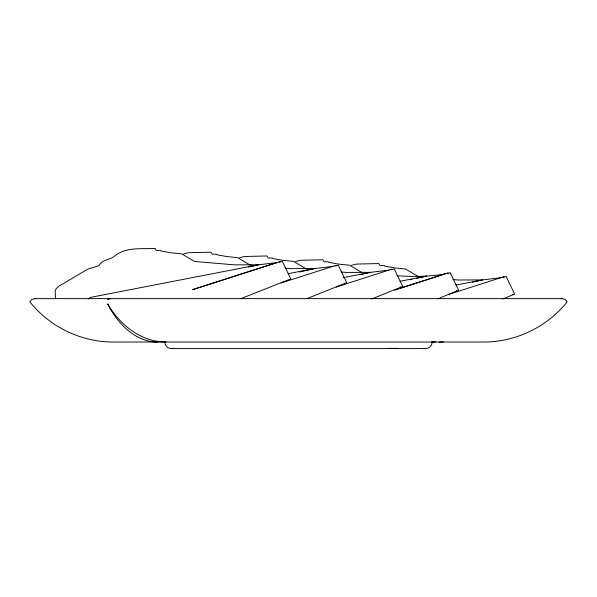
<?xml version="1.0" encoding="UTF-8"?>
<svg xmlns="http://www.w3.org/2000/svg" width="597" height="597" viewBox="0 0 597 597"><rect width="100%" height="100%" fill="white"/><g stroke="black" fill="none" stroke-linecap="round" stroke-linejoin="round"><path stroke-width="0.9" d="M432.168 342.036C432.191 345.544 429.116 348.611 425.609 348.588L171.391 348.588C167.884 348.611 164.809 345.544 164.832 342.036M88.177 298.993L90.281 297.433L258.717 264.755L277.112 262.576L192.495 289.687L279.777 261.643M183.577 253.956L188.428 252.725L210.928 252.203L212.263 254.24L216.502 254.158L216.912 254.792L226.711 256.531L237.651 257.635L250.397 265.217L252.218 265.374M239.539 257.74L244.389 256.509L266.889 255.986L268.225 258.031L272.456 257.949L272.874 258.576L282.665 260.322L293.612 261.426L306.351 269.008M295.5 261.531L300.351 260.299L322.843 259.777L324.178 261.814L328.417 261.74L328.828 262.367L338.626 264.113L349.573 265.217L361.513 272.322M351.454 265.314L356.305 264.083L378.804 263.561L380.14 265.605L384.378 265.523L384.789 266.15L394.58 267.896L405.527 269.001L418.266 276.583L420.094 276.732M344.305 283.433L344.753 283.232M400.259 287.217L400.714 287.015M456.22 291.008L456.668 290.806M512.174 294.799L512.629 294.59M502.89 298.955L514.607 294.037L506.114 276.448L503.681 277.202M437.773 298.813L458.653 290.254L450.16 272.657L447.728 273.419M306.813 298.649L346.73 282.672L338.245 265.083L335.812 265.844M371.774 298.955L402.691 286.463L394.199 268.874L391.766 269.628M279.851 262.053L282.284 261.299L290.776 278.889L240.703 298.701M281.075 282.993L335.73 265.426M336.148 287.06L391.692 269.217M447.653 273.001L394.751 290L444.989 273.933C429.168 276.792 412.975 276.784 396.975 275.754M448.944 294.351L503.607 276.792M248.71 267.001L258.717 264.755L234.576 264.859L194.435 261.426L181.697 253.852L170.749 252.747L160.951 251.001L160.541 250.374L156.302 250.456L154.974 248.412C141.593 249.21 126.609 246.785 115.228 255.576C110.572 260.113 102.221 259.262 99.132 265.598L87.655 269.217L58.476 286.448L56.29 288.582L55.155 290.605L55.603 298.798M299.216 272.008L314.679 268.546L333.074 266.359M359.722 274.777L370.633 272.329L389.028 270.15M410.221 279.792L412.042 279.381M416.587 278.359L426.594 276.12L400.042 281.269M472.548 282.15L482.548 279.903L500.943 277.724M288.127 273.695L314.679 268.546L290.53 268.643L285.06 268.18M343.171 277.657L370.633 272.329L346.491 272.433L341.021 271.963M456.004 285.053L482.548 279.903L458.406 280.008L452.936 279.538M279.284 261.993L280.306 261.852M335.238 265.777L336.26 265.635M391.199 269.568L392.222 269.426M447.153 273.351L448.175 273.21M503.114 277.142L504.137 277.001M171.391 348.588L173.093 348.364M34.701 298.627L31.79 299.507L29.85 301.836C49.775 326.962 81.386 342.148 113.452 342.036L483.548 342.036C515.614 342.148 547.225 326.962 567.15 301.836L565.21 299.507L562.299 298.627L34.701 298.627L35.723 298.731M561.277 298.731L562.299 298.627M388.207 348.364L398.43 348.364M423.907 348.364L425.609 348.588M110.124 298.731L109.497 298.627A5.201 3.216 90 0 0 107.714 299.507L107.729 299.507A5.276 3.776 90 0 1 110.542 298.731M109.721 307.888L107.632 303.94L110.072 307.888A107.02 76.543 -90 0 0 166.138 342.029M157.742 342.074A105.714 65.319 90 0 1 109.736 307.873M435.765 341.812A107.02 76.543 90 0 1 431.676 342.021M443.34 341.857A105.714 65.319 -90 0 1 439.258 342.074"/></g></svg>
